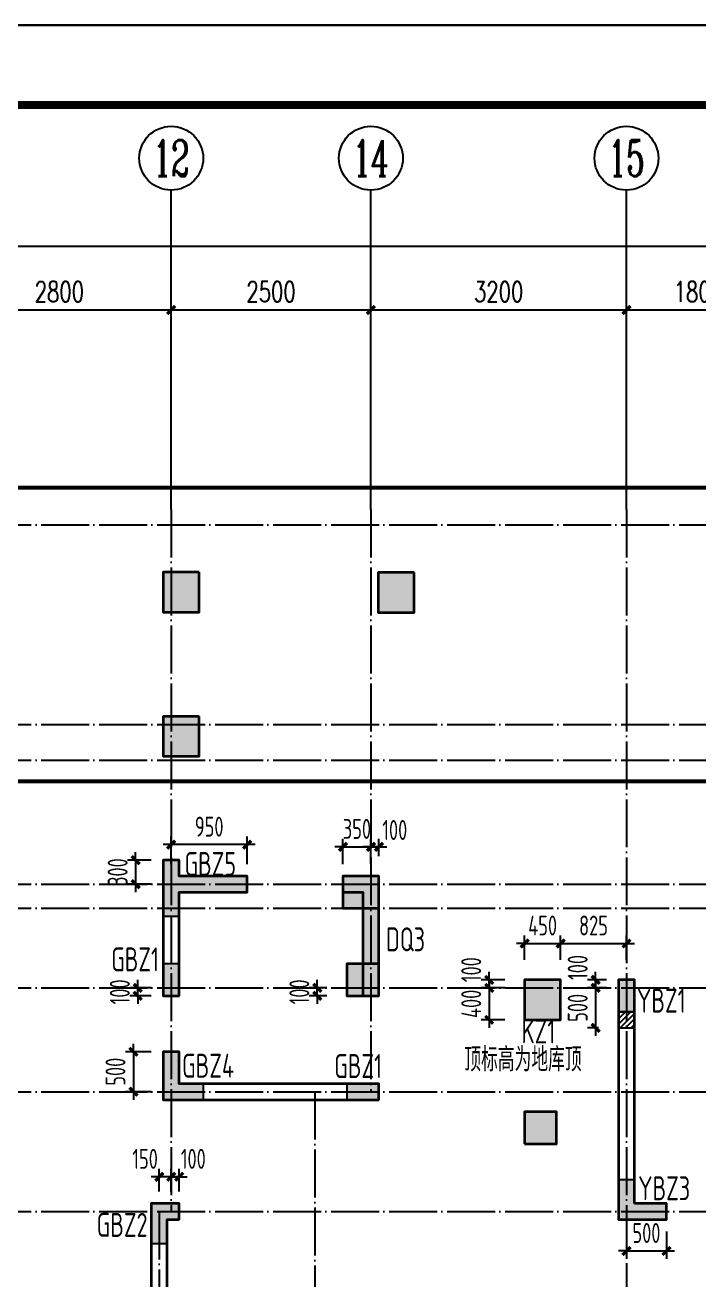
# Model space of a CAD drawing. Extents: x 393367 to 3005760, y 4998 to 826018.
# Drawn here: x 2361777 to 2370214, y 571648 to 587362 of the extents above; entities that cross this region are included whole.
import ezdxf
from ezdxf.enums import TextEntityAlignment as Align

# ---------------------------------------------------------------- set-up
doc = ezdxf.new("R2010")
doc.units = 0
doc.header["$LTSCALE"] = 1000
doc.linetypes.add('DASH', pattern=[0.35, 0.25, -0.1])
doc.linetypes.add('DOTE', pattern=[2.42, 2, -0.2, 0.02, -0.2])
doc.layers.get('0').update_dxf_attribs({"linetype": 'CONTINUOUS'})
doc.layers.get('Defpoints').update_dxf_attribs({"linetype": 'CONTINUOUS'})
for name, color, linetype in [('-TK', 7, 'CONTINUOUS'), ('AXIS', 3, 'CONTINUOUS'), ('AXIS_TEXT', 7, 'CONTINUOUS'), ('COLU', 7, 'CONTINUOUS'), ('COLU_HATCH', 251, 'CONTINUOUS'), ('COLU_TH', 5, 'CONTINUOUS'), ('DIM', 3, 'CONTINUOUS'), ('DOTE', 8, 'DOTE'), ('S-引出线', 40, 'CONTINUOUS'), ('S-砼墙', 150, 'CONTINUOUS'), ('TEXT', 7, 'CONTINUOUS')]:
    doc.layers.add(name, color=color, linetype=linetype)
doc.layers.add('yichutu', color=7, linetype='CONTINUOUS', true_color=0xffffff, plot=False)
doc.styles.add('_TCH_AXIS', font='COMPLEX', dxfattribs={"bigfont": 'GBCBIG'})
doc.styles.add('_TCH_DIM_T3', font='SIMPLEX', dxfattribs={"width": 0.705882, "bigfont": 'GBCBIG'})
doc.styles.add('COMPLEX', font='COMPLEX')
doc.styles.add('TSSD_Rein', font='Tssdeng.shx', dxfattribs={"width": 0.7, "bigfont": 'hztxt.shx'})
doc.dimstyles.new('_TCH_ARCH&&100', dxfattribs={"dimtxt": 255, "dimasz": 100, "dimexe": 250, "dimexo": 300, "dimgap": 100, "dimtad": 1, "dimdec": 0, "dimzin": 0, "dimdsep": 46, "dimtxsty": '_TCH_DIM_T3', "dimblk": 'ARCHTICK', "dimcen": 0.09, "dimclrt": 7, "dimazin": 2, "dimtfac": 1, "dimtdec": 0, "dimtix": 1, "dimtmove": 2, "dimatfit": 3, "dimldrblk": 'ARCHTICK', "dimfxl": 1, "dimtolj": 1, "dimtzin": 0, "dimarcsym": 0})
doc.dimstyles.new('TSSD_100_100$0', dxfattribs={"dimtxt": 250, "dimasz": 100, "dimexe": 100, "dimexo": 250, "dimgap": 100, "dimtad": 1, "dimdec": 0, "dimzin": 0, "dimdsep": 46, "dimtxsty": 'TSSD_Rein', "dimblk": 'ARCHTICK', "dimcen": 0, "dimdle": 100, "dimclrt": 7, "dimadec": 0, "dimazin": 0, "dimtfac": 1, "dimtdec": 0, "dimtix": 1, "dimtmove": 2, "dimatfit": 3, "dimldrblk": '_tsdbk', "dimfxl": 1, "dimtolj": 1, "dimtzin": 0, "dimarcsym": 0})

# ---------------------------------------------------------------- blocks, each defined once
blk = doc.blocks.new('A1')
blk.add_lwpolyline([(0, 59400), (0, 0), (84100, 0), (84100, 59400)], close=True)
at = {"const_width": 100}
blk.add_lwpolyline([(2500, 58400), (2500, 1000), (83100, 1000), (83100, 58400)], close=True, dxfattribs=at)
blk = doc.blocks.new('_ArchTick')
at = {"color": 0, "linetype": 'ByBlock', "const_width": 0.4}
blk.add_lwpolyline([(-0.5, -0.5), (0.5, 0.5)], dxfattribs=at)
blk = doc.blocks.new('*D2643')
at = {"layer": 'Defpoints', "color": 0}
for p in [(2363188, 575305), (2363607, 575305), (2363607, 575205)]:
    blk.add_point(p, dxfattribs=at)
at = {"layer": 'DIM', "color": 0, "lineweight": -2}
for p, q in [((2363357, 575305), (2363088, 575305)), ((2363188, 575305), (2363188, 575405)), ((2363188, 575205), (2363188, 575305)), ((2363357, 575205), (2363088, 575205)), ((2363188, 575205), (2363188, 575105))]:
    blk.add_line(p, q, dxfattribs=at)
at = {"layer": 'DIM', "color": 0, "lineweight": -2, "xscale": 100, "yscale": 100, "zscale": 100}
for p, rotation in [((2363188, 575305), 270), ((2363188, 575205), 90)]:
    blk.add_blockref('_ArchTick', p, dxfattribs=dict(at, rotation=rotation))
at = {"layer": 'DIM', "color": 7, "insert": (2362963, 575255), "char_height": 250, "attachment_point": 5, "rotation": 90, "style": 'TSSD_Rein'}
blk.add_mtext('\\A1;100', dxfattribs=at)
blk = doc.blocks.new('_tsdbk')
blk.add_line((-1, 0), (0, 0))
at = {"const_width": 0.5}
blk.add_lwpolyline([(-0.7, -0.7), (0.7, 0.7)], dxfattribs=at)
blk = doc.blocks.new('*D2646')
at = {"layer": 'Defpoints', "color": 0}
for p in [(2363607, 574505), (2363134, 574005), (2363607, 574005)]:
    blk.add_point(p, dxfattribs=at)
at = {"layer": 'DIM', "color": 0, "lineweight": -2}
for p, q in [((2363134, 574505), (2363134, 574605)), ((2363357, 574505), (2363034, 574505)), ((2363134, 574505), (2363134, 574005)), ((2363357, 574005), (2363034, 574005)), ((2363134, 574005), (2363134, 573905))]:
    blk.add_line(p, q, dxfattribs=at)
at = {"layer": 'DIM', "color": 0, "lineweight": -2, "xscale": 100, "yscale": 100, "zscale": 100}
for p, rotation in [((2363134, 574505), 270), ((2363134, 574005), 90)]:
    blk.add_blockref('_ArchTick', p, dxfattribs=dict(at, rotation=rotation))
at = {"layer": 'DIM', "color": 7, "insert": (2362909, 574255), "char_height": 250, "attachment_point": 5, "rotation": 90, "style": 'TSSD_Rein'}
blk.add_mtext('\\A1;500', dxfattribs=at)
blk = doc.blocks.new('*D2649')
at = {"layer": 'Defpoints', "color": 0}
for p in [(2363607, 577099), (2363607, 576605), (2364557, 576605)]:
    blk.add_point(p, dxfattribs=at)
at = {"layer": 'DIM', "color": 0, "lineweight": -2}
for p, q in [((2363607, 576855), (2363607, 577199)), ((2364557, 576855), (2364557, 577199)), ((2364657, 577099), (2363507, 577099))]:
    blk.add_line(p, q, dxfattribs=at)
at = {"layer": 'DIM', "color": 0, "lineweight": -2, "xscale": 100, "yscale": 100, "zscale": 100, "rotation": 180}
blk.add_blockref('_ArchTick', (2363607, 577099), dxfattribs=at)
at = {"layer": 'DIM', "color": 0, "lineweight": -2, "xscale": 100, "yscale": 100, "zscale": 100}
blk.add_blockref('_ArchTick', (2364557, 577099), dxfattribs=at)
at = {"layer": 'DIM', "color": 7, "insert": (2364082, 577324), "char_height": 250, "attachment_point": 5, "style": 'TSSD_Rein'}
blk.add_mtext('\\A1;950', dxfattribs=at)
blk = doc.blocks.new('*D2650')
at = {"layer": 'Defpoints', "color": 0}
for p in [(2363607, 576905), (2363161, 576605), (2363607, 576605)]:
    blk.add_point(p, dxfattribs=at)
at = {"layer": 'DIM', "color": 0, "lineweight": -2}
for p, q in [((2363357, 576905), (2363061, 576905)), ((2363161, 576905), (2363161, 577005)), ((2363161, 576905), (2363161, 576605)), ((2363357, 576605), (2363061, 576605)), ((2363161, 576605), (2363161, 576505))]:
    blk.add_line(p, q, dxfattribs=at)
at = {"layer": 'DIM', "color": 0, "lineweight": -2, "xscale": 100, "yscale": 100, "zscale": 100}
for p, rotation in [((2363161, 576905), 270), ((2363161, 576605), 90)]:
    blk.add_blockref('_ArchTick', p, dxfattribs=dict(at, rotation=rotation))
at = {"layer": 'DIM', "color": 7, "insert": (2362936, 576755), "char_height": 250, "attachment_point": 5, "rotation": 90, "style": 'TSSD_Rein'}
blk.add_mtext('\\A1;300', dxfattribs=at)
blk = doc.blocks.new('*D2651')
at = {"layer": 'Defpoints', "color": 0}
for p in [(2366107, 577071), (2365757, 576605), (2366107, 576605)]:
    blk.add_point(p, dxfattribs=at)
at = {"layer": 'DIM', "color": 0, "lineweight": -2}
for p, q in [((2365757, 577071), (2365657, 577071)), ((2365757, 576855), (2365757, 577171)), ((2365757, 577071), (2366107, 577071)), ((2366107, 576855), (2366107, 577171)), ((2366107, 577071), (2366207, 577071))]:
    blk.add_line(p, q, dxfattribs=at)
at = {"layer": 'DIM', "color": 0, "lineweight": -2, "xscale": 100, "yscale": 100, "zscale": 100}
blk.add_blockref('_ArchTick', (2365757, 577071), dxfattribs=at)
at = {"layer": 'DIM', "color": 0, "lineweight": -2, "xscale": 100, "yscale": 100, "zscale": 100, "rotation": 180}
blk.add_blockref('_ArchTick', (2366107, 577071), dxfattribs=at)
at = {"layer": 'DIM', "color": 7, "insert": (2365932, 577296), "char_height": 250, "attachment_point": 5, "style": 'TSSD_Rein'}
blk.add_mtext('\\A1;350', dxfattribs=at)
blk = doc.blocks.new('*D2653')
at = {"layer": 'Defpoints', "color": 0}
for p in [(2368921, 575305), (2369307, 575405), (2369307, 575305)]:
    blk.add_point(p, dxfattribs=at)
at = {"layer": 'DIM', "color": 0, "lineweight": -2}
for p, q in [((2368921, 575405), (2368921, 575505)), ((2369057, 575405), (2368821, 575405)), ((2369057, 575305), (2368821, 575305)), ((2368921, 575405), (2368921, 575305)), ((2368921, 575305), (2368921, 575205))]:
    blk.add_line(p, q, dxfattribs=at)
at = {"layer": 'DIM', "color": 0, "lineweight": -2, "xscale": 100, "yscale": 100, "zscale": 100}
for p, rotation in [((2368921, 575405), 270), ((2368921, 575305), 90)]:
    blk.add_blockref('_ArchTick', p, dxfattribs=dict(at, rotation=rotation))
at = {"layer": 'DIM', "color": 7, "insert": (2368696, 575561), "char_height": 250, "attachment_point": 5, "rotation": 90, "style": 'TSSD_Rein'}
blk.add_mtext('\\A1;100', dxfattribs=at)
blk = doc.blocks.new('*D2654')
at = {"layer": 'Defpoints', "color": 0}
for p in [(2369307, 572505), (2369807, 572505), (2369807, 572010)]:
    blk.add_point(p, dxfattribs=at)
at = {"layer": 'DIM', "color": 0, "lineweight": -2}
for p, q in [((2369307, 572255), (2369307, 571910)), ((2369807, 572255), (2369807, 571910)), ((2369307, 572010), (2369207, 572010)), ((2369307, 572010), (2369807, 572010)), ((2369807, 572010), (2369907, 572010))]:
    blk.add_line(p, q, dxfattribs=at)
at = {"layer": 'DIM', "color": 0, "lineweight": -2, "xscale": 100, "yscale": 100, "zscale": 100}
blk.add_blockref('_ArchTick', (2369307, 572010), dxfattribs=at)
at = {"layer": 'DIM', "color": 0, "lineweight": -2, "xscale": 100, "yscale": 100, "zscale": 100, "rotation": 180}
blk.add_blockref('_ArchTick', (2369807, 572010), dxfattribs=at)
at = {"layer": 'DIM', "color": 7, "insert": (2369557, 572235), "char_height": 250, "attachment_point": 5, "style": 'TSSD_Rein'}
blk.add_mtext('\\A1;500', dxfattribs=at)
blk = doc.blocks.new('*D2662')
at = {"layer": 'Defpoints', "color": 0}
for p in [(2365436, 575305), (2365807, 575305), (2365807, 575205)]:
    blk.add_point(p, dxfattribs=at)
at = {"layer": 'DIM', "color": 0, "lineweight": -2}
for p, q in [((2365557, 575305), (2365336, 575305)), ((2365436, 575305), (2365436, 575405)), ((2365436, 575205), (2365436, 575305)), ((2365557, 575205), (2365336, 575205)), ((2365436, 575205), (2365436, 575105))]:
    blk.add_line(p, q, dxfattribs=at)
at = {"layer": 'DIM', "color": 0, "lineweight": -2, "xscale": 100, "yscale": 100, "zscale": 100}
for p, rotation in [((2365436, 575305), 270), ((2365436, 575205), 90)]:
    blk.add_blockref('_ArchTick', p, dxfattribs=dict(at, rotation=rotation))
at = {"layer": 'DIM', "color": 7, "insert": (2365211, 575255), "char_height": 250, "attachment_point": 5, "rotation": 90, "style": 'TSSD_Rein'}
blk.add_mtext('\\A1;100', dxfattribs=at)
blk = doc.blocks.new('*D2938')
at = {"layer": 'Defpoints', "color": 0}
for p in [(2363607, 572939), (2363607, 572505), (2363707, 572505)]:
    blk.add_point(p, dxfattribs=at)
at = {"layer": 'DIM', "color": 0, "lineweight": -2}
for p, q in [((2363607, 572939), (2363507, 572939)), ((2363607, 572755), (2363607, 573039)), ((2363707, 572939), (2363607, 572939)), ((2363707, 572755), (2363707, 573039)), ((2363707, 572939), (2363807, 572939))]:
    blk.add_line(p, q, dxfattribs=at)
at = {"layer": 'DIM', "color": 0, "lineweight": -2, "xscale": 100, "yscale": 100, "zscale": 100}
blk.add_blockref('_ArchTick', (2363607, 572939), dxfattribs=at)
at = {"layer": 'DIM', "color": 0, "lineweight": -2, "xscale": 100, "yscale": 100, "zscale": 100, "rotation": 180}
blk.add_blockref('_ArchTick', (2363707, 572939), dxfattribs=at)
at = {"layer": 'DIM', "color": 7, "insert": (2363883, 573164), "char_height": 250, "attachment_point": 5, "style": 'TSSD_Rein'}
blk.add_mtext('\\A1;100', dxfattribs=at)
blk = doc.blocks.new('*D2939')
at = {"layer": 'Defpoints', "color": 0}
for p in [(2363457, 572939), (2363457, 572505), (2363607, 572505)]:
    blk.add_point(p, dxfattribs=at)
at = {"layer": 'DIM', "color": 0, "lineweight": -2}
for p, q in [((2363457, 572939), (2363357, 572939)), ((2363457, 572755), (2363457, 573039)), ((2363607, 572939), (2363457, 572939)), ((2363607, 572755), (2363607, 573039)), ((2363607, 572939), (2363707, 572939))]:
    blk.add_line(p, q, dxfattribs=at)
at = {"layer": 'DIM', "color": 0, "lineweight": -2, "xscale": 100, "yscale": 100, "zscale": 100}
blk.add_blockref('_ArchTick', (2363457, 572939), dxfattribs=at)
at = {"layer": 'DIM', "color": 0, "lineweight": -2, "xscale": 100, "yscale": 100, "zscale": 100, "rotation": 180}
blk.add_blockref('_ArchTick', (2363607, 572939), dxfattribs=at)
at = {"layer": 'DIM', "color": 7, "insert": (2363280, 573164), "char_height": 250, "attachment_point": 5, "style": 'TSSD_Rein'}
blk.add_mtext('\\A1;150', dxfattribs=at)
blk = doc.blocks.new('*D2955')
at = {"layer": 'Defpoints', "color": 0}
for p in [(2366107, 577071), (2366107, 576705), (2366207, 576705)]:
    blk.add_point(p, dxfattribs=at)
at = {"layer": 'DIM', "color": 0, "lineweight": -2}
for p, q in [((2366107, 577071), (2366007, 577071)), ((2366107, 576955), (2366107, 577171)), ((2366207, 577071), (2366107, 577071)), ((2366207, 576955), (2366207, 577171)), ((2366207, 577071), (2366307, 577071))]:
    blk.add_line(p, q, dxfattribs=at)
at = {"layer": 'DIM', "color": 0, "lineweight": -2, "xscale": 100, "yscale": 100, "zscale": 100}
blk.add_blockref('_ArchTick', (2366107, 577071), dxfattribs=at)
at = {"layer": 'DIM', "color": 0, "lineweight": -2, "xscale": 100, "yscale": 100, "zscale": 100, "rotation": 180}
blk.add_blockref('_ArchTick', (2366207, 577071), dxfattribs=at)
at = {"layer": 'DIM', "color": 7, "insert": (2366406, 577282), "char_height": 250, "attachment_point": 5, "style": 'TSSD_Rein'}
blk.add_mtext('\\A1;100', dxfattribs=at)
blk = doc.blocks.new('*D3491')
at = {"layer": 'Defpoints', "color": 0}
for p in [(2369207, 575305), (2368921, 574805), (2369207, 574805)]:
    blk.add_point(p, dxfattribs=at)
at = {"layer": 'DIM', "color": 0, "lineweight": -2}
for p, q in [((2368957, 575305), (2368821, 575305)), ((2368921, 575305), (2368921, 575405)), ((2368921, 575305), (2368921, 574805)), ((2368957, 574805), (2368821, 574805)), ((2368921, 574805), (2368921, 574705))]:
    blk.add_line(p, q, dxfattribs=at)
at = {"layer": 'DIM', "color": 0, "lineweight": -2, "xscale": 100, "yscale": 100, "zscale": 100}
for p, rotation in [((2368921, 575305), 270), ((2368921, 574805), 90)]:
    blk.add_blockref('_ArchTick', p, dxfattribs=dict(at, rotation=rotation))
at = {"layer": 'DIM', "color": 7, "insert": (2368696, 575055), "char_height": 250, "attachment_point": 5, "rotation": 90, "style": 'TSSD_Rein'}
blk.add_mtext('\\A1;500', dxfattribs=at)
blk = doc.blocks.new('*D3573')
at = {"layer": 'AXIS', "color": 0, "lineweight": -2}
for p, q in [((2360807, 581595), (2360807, 584045)), ((2363607, 581595), (2363607, 584045)), ((2360807, 583795), (2363607, 583795))]:
    blk.add_line(p, q, dxfattribs=at)
at = {"layer": 'Defpoints', "color": 0}
for p in [(2363607, 583795), (2360807, 581295), (2363607, 581295)]:
    blk.add_point(p, dxfattribs=at)
at = {"layer": 'AXIS', "color": 0, "lineweight": -2, "xscale": 100, "yscale": 100, "zscale": 100, "rotation": 180}
blk.add_blockref('_ArchTick', (2360807, 583795), dxfattribs=at)
at = {"layer": 'AXIS', "color": 0, "lineweight": -2, "xscale": 100, "yscale": 100, "zscale": 100}
blk.add_blockref('_ArchTick', (2363607, 583795), dxfattribs=at)
at = {"layer": 'AXIS', "color": 7, "insert": (2362207, 584023), "char_height": 255, "attachment_point": 5, "style": '_TCH_DIM_T3'}
blk.add_mtext('\\A1;2800', dxfattribs=at)
blk = doc.blocks.new('*D3574')
at = {"layer": 'AXIS', "color": 0, "lineweight": -2}
for p, q in [((2363607, 581595), (2363607, 584045)), ((2366107, 581595), (2366107, 584045)), ((2363607, 583795), (2366107, 583795))]:
    blk.add_line(p, q, dxfattribs=at)
at = {"layer": 'Defpoints', "color": 0}
for p in [(2366107, 583795), (2363607, 581295), (2366107, 581295)]:
    blk.add_point(p, dxfattribs=at)
at = {"layer": 'AXIS', "color": 0, "lineweight": -2, "xscale": 100, "yscale": 100, "zscale": 100, "rotation": 180}
blk.add_blockref('_ArchTick', (2363607, 583795), dxfattribs=at)
at = {"layer": 'AXIS', "color": 0, "lineweight": -2, "xscale": 100, "yscale": 100, "zscale": 100}
blk.add_blockref('_ArchTick', (2366107, 583795), dxfattribs=at)
at = {"layer": 'AXIS', "color": 7, "insert": (2364857, 584023), "char_height": 255, "attachment_point": 5, "style": '_TCH_DIM_T3'}
blk.add_mtext('\\A1;2500', dxfattribs=at)
blk = doc.blocks.new('*D3575')
at = {"layer": 'AXIS', "color": 0, "lineweight": -2}
for p, q in [((2366107, 581595), (2366107, 584045)), ((2369307, 581595), (2369307, 584045)), ((2366107, 583795), (2369307, 583795))]:
    blk.add_line(p, q, dxfattribs=at)
at = {"layer": 'Defpoints', "color": 0}
for p in [(2369307, 583795), (2366107, 581295), (2369307, 581295)]:
    blk.add_point(p, dxfattribs=at)
at = {"layer": 'AXIS', "color": 0, "lineweight": -2, "xscale": 100, "yscale": 100, "zscale": 100, "rotation": 180}
blk.add_blockref('_ArchTick', (2366107, 583795), dxfattribs=at)
at = {"layer": 'AXIS', "color": 0, "lineweight": -2, "xscale": 100, "yscale": 100, "zscale": 100}
blk.add_blockref('_ArchTick', (2369307, 583795), dxfattribs=at)
at = {"layer": 'AXIS', "color": 7, "insert": (2367707, 584023), "char_height": 255, "attachment_point": 5, "style": '_TCH_DIM_T3'}
blk.add_mtext('\\A1;3200', dxfattribs=at)
blk = doc.blocks.new('*D3576')
at = {"layer": 'AXIS', "color": 0, "lineweight": -2}
for p, q in [((2369307, 581595), (2369307, 584045)), ((2371107, 581595), (2371107, 584045)), ((2369307, 583795), (2371107, 583795))]:
    blk.add_line(p, q, dxfattribs=at)
at = {"layer": 'Defpoints', "color": 0}
for p in [(2371107, 583795), (2369307, 581295), (2371107, 581295)]:
    blk.add_point(p, dxfattribs=at)
at = {"layer": 'AXIS', "color": 0, "lineweight": -2, "xscale": 100, "yscale": 100, "zscale": 100, "rotation": 180}
blk.add_blockref('_ArchTick', (2369307, 583795), dxfattribs=at)
at = {"layer": 'AXIS', "color": 0, "lineweight": -2, "xscale": 100, "yscale": 100, "zscale": 100}
blk.add_blockref('_ArchTick', (2371107, 583795), dxfattribs=at)
at = {"layer": 'AXIS', "color": 7, "insert": (2370207, 584023), "char_height": 255, "attachment_point": 5, "style": '_TCH_DIM_T3'}
blk.add_mtext('\\A1;1800', dxfattribs=at)
blk = doc.blocks.new('*D3579')
at = {"layer": 'AXIS', "color": 0, "lineweight": -2}
for p, q in [((2348407, 581595), (2348407, 584845)), ((2403407, 581595), (2403407, 584845)), ((2348407, 584595), (2403407, 584595))]:
    blk.add_line(p, q, dxfattribs=at)
at = {"layer": 'Defpoints', "color": 0}
for p in [(2403407, 584595), (2348407, 581295), (2403407, 581295)]:
    blk.add_point(p, dxfattribs=at)
at = {"layer": 'AXIS', "color": 0, "lineweight": -2, "xscale": 100, "yscale": 100, "zscale": 100, "rotation": 180}
blk.add_blockref('_ArchTick', (2348407, 584595), dxfattribs=at)
at = {"layer": 'AXIS', "color": 0, "lineweight": -2, "xscale": 100, "yscale": 100, "zscale": 100}
blk.add_blockref('_ArchTick', (2403407, 584595), dxfattribs=at)
at = {"layer": 'AXIS', "color": 7, "insert": (2375907, 584823), "char_height": 255, "attachment_point": 5, "style": '_TCH_DIM_T3'}
blk.add_mtext('\\A1;55000', dxfattribs=at)
blk = doc.blocks.new('_axiso')
blk.add_circle((0, 0), 0.5)
at = {"layer": 'AXIS_TEXT', "style": 'COMPLEX', "width": 1.041667}
blk.add_attdef('A', text='', height=0.56, dxfattribs=at).set_placement((-0.25, -0.28), (0.25, -0.28), align=Align.FIT)
blk = doc.blocks.new('*D3619')
at = {"layer": 'Defpoints', "color": 0}
for p in [(2368482, 575861), (2368032, 575405), (2368482, 575405)]:
    blk.add_point(p, dxfattribs=at)
at = {"layer": 'DIM', "color": 0, "lineweight": -2}
for p, q in [((2368032, 575655), (2368032, 575961)), ((2368482, 575655), (2368482, 575961)), ((2368032, 575861), (2367932, 575861)), ((2368032, 575861), (2368482, 575861)), ((2368482, 575861), (2368582, 575861))]:
    blk.add_line(p, q, dxfattribs=at)
at = {"layer": 'DIM', "color": 0, "lineweight": -2, "xscale": 100, "yscale": 100, "zscale": 100}
blk.add_blockref('_ArchTick', (2368032, 575861), dxfattribs=at)
at = {"layer": 'DIM', "color": 0, "lineweight": -2, "xscale": 100, "yscale": 100, "zscale": 100, "rotation": 180}
blk.add_blockref('_ArchTick', (2368482, 575861), dxfattribs=at)
at = {"layer": 'DIM', "color": 7, "insert": (2368257, 576086), "char_height": 250, "attachment_point": 5, "style": 'TSSD_Rein'}
blk.add_mtext('\\A1;450', dxfattribs=at)
blk = doc.blocks.new('*D3620')
at = {"layer": 'Defpoints', "color": 0}
for p in [(2369307, 575861), (2368482, 575405), (2369307, 575405)]:
    blk.add_point(p, dxfattribs=at)
at = {"layer": 'DIM', "color": 0, "lineweight": -2}
for p, q in [((2368482, 575655), (2368482, 575961)), ((2369307, 575655), (2369307, 575961)), ((2368382, 575861), (2369407, 575861))]:
    blk.add_line(p, q, dxfattribs=at)
at = {"layer": 'DIM', "color": 0, "lineweight": -2, "xscale": 100, "yscale": 100, "zscale": 100, "rotation": 180}
blk.add_blockref('_ArchTick', (2368482, 575861), dxfattribs=at)
at = {"layer": 'DIM', "color": 0, "lineweight": -2, "xscale": 100, "yscale": 100, "zscale": 100}
blk.add_blockref('_ArchTick', (2369307, 575861), dxfattribs=at)
at = {"layer": 'DIM', "color": 7, "insert": (2368894, 576086), "char_height": 250, "attachment_point": 5, "style": 'TSSD_Rein'}
blk.add_mtext('\\A1;825', dxfattribs=at)
blk = doc.blocks.new('*D3621')
at = {"layer": 'Defpoints', "color": 0}
for p in [(2367588, 575305), (2368032, 575405), (2368032, 575305)]:
    blk.add_point(p, dxfattribs=at)
at = {"layer": 'DIM', "color": 0, "lineweight": -2}
for p, q in [((2367588, 575405), (2367588, 575505)), ((2367782, 575405), (2367488, 575405)), ((2367782, 575305), (2367488, 575305)), ((2367588, 575405), (2367588, 575305)), ((2367588, 575305), (2367588, 575205))]:
    blk.add_line(p, q, dxfattribs=at)
at = {"layer": 'DIM', "color": 0, "lineweight": -2, "xscale": 100, "yscale": 100, "zscale": 100}
for p, rotation in [((2367588, 575405), 270), ((2367588, 575305), 90)]:
    blk.add_blockref('_ArchTick', p, dxfattribs=dict(at, rotation=rotation))
at = {"layer": 'DIM', "color": 7, "insert": (2367363, 575533), "char_height": 250, "attachment_point": 5, "rotation": 90, "style": 'TSSD_Rein'}
blk.add_mtext('\\A1;100', dxfattribs=at)
blk = doc.blocks.new('*D3622')
at = {"layer": 'Defpoints', "color": 0}
for p in [(2368032, 575305), (2367588, 574905), (2368032, 574905)]:
    blk.add_point(p, dxfattribs=at)
at = {"layer": 'DIM', "color": 0, "lineweight": -2}
for p, q in [((2367782, 575305), (2367488, 575305)), ((2367588, 575305), (2367588, 575405)), ((2367588, 575305), (2367588, 574905)), ((2367782, 574905), (2367488, 574905)), ((2367588, 574905), (2367588, 574805))]:
    blk.add_line(p, q, dxfattribs=at)
at = {"layer": 'DIM', "color": 0, "lineweight": -2, "xscale": 100, "yscale": 100, "zscale": 100}
for p, rotation in [((2367588, 575305), 270), ((2367588, 574905), 90)]:
    blk.add_blockref('_ArchTick', p, dxfattribs=dict(at, rotation=rotation))
at = {"layer": 'DIM', "color": 7, "insert": (2367363, 575105), "char_height": 250, "attachment_point": 5, "rotation": 90, "style": 'TSSD_Rein'}
blk.add_mtext('\\A1;400', dxfattribs=at)
blk = doc.blocks.new('yct-841-594-84100-59400-100-1000')
at = {"layer": 'yichutu', "color": 7, "true_color": 0xffffff}
blk.add_lwpolyline([(0, 0), (0, 59400), (84100, 59400), (84100, 0)], close=True, dxfattribs=at)

msp = doc.modelspace()

# ---------------------------------------------------------------- hatches: boundary and pattern name
at = {"layer": 'COLU_HATCH'}
for points in [[(2363956.75427, 580511.464), (2363506.75427, 580511.464), (2363506.75427, 580011.464), (2363956.75427, 580011.464)], [(2366646.63529, 580505.17038), (2366196.63529, 580505.17038), (2366196.63529, 580005.17038), (2366646.63529, 580005.17038)], [(2363957.10863, 578704.92153), (2363507.10863, 578704.92153), (2363507.10863, 578204.92153), (2363957.10863, 578204.92153)], [(2363706.85246, 576704.91861), (2363706.85246, 576904.96608), (2363506.85246, 576904.96608), (2363506.84207, 576204.92157), (2363706.8452, 576204.91861), (2363706.85059, 576504.91861), (2364556.85798, 576504.96541), (2364556.84697, 576704.96541)], [(2366006.95016, 576504.96541), (2365756.85269, 576504.96541), (2365756.85269, 576704.96541), (2366206.95014, 576704.96541), (2366206.95014, 575204.96533), (2366006.95015, 575204.96533)], [(2366206.78771, 576704.96538), (2365756.85269, 576704.96538), (2365756.85269, 576304.96538), (2366206.78771, 576304.96538)], [(2363506.83317, 575604.91497), (2363506.82724, 575204.91497), (2363706.82724, 575204.91123), (2363706.83443, 575604.91123)], [(2366206.95023, 575604.96449), (2365806.95023, 575604.96449), (2365806.95023, 575204.96449), (2366206.95023, 575204.96449)], [(2368031.75391, 574904.96449), (2368481.75304, 574904.96449), (2368481.75304, 575404.96449), (2368031.75391, 575404.96449)], [(2369406.85062, 575404.96449), (2369206.85062, 575404.96449), (2369206.85062, 575004.96449), (2369406.85062, 575004.96449)], [(2363706.94883, 574104.96515), (2364006.94883, 574104.96515), (2364006.94883, 573904.96515), (2363506.94883, 573904.96515), (2363506.94883, 574504.96515), (2363706.94883, 574504.96515)], [(2365806.94655, 573904.96515), (2366206.94655, 573904.96515), (2366206.94655, 574104.96515), (2365806.94655, 574104.96515)], [(2368031.75391, 573353.45855), (2368431.75304, 573353.45855), (2368431.75304, 573753.45855), (2368031.75391, 573753.45855)], [(2369406.85062, 572604.88802), (2369806.85507, 572604.88802), (2369806.85507, 572404.88802), (2369206.85062, 572404.88802), (2369206.85062, 572904.88802), (2369406.85062, 572904.88802)], [(2363556.75412, 572404.92107), (2363706.75449, 572404.92163), (2363706.75375, 572604.92163), (2363356.75412, 572604.92033), (2363356.75412, 572104.92107), (2363556.75412, 572104.92107)]]:
    msp.add_hatch(color=256, dxfattribs=at).paths.add_polyline_path(points)
h = msp.add_hatch(dxfattribs=at)
h.set_pattern_fill('ANSI31', color=256, scale=15, style=0)
h.set_pattern_definition([(45, (-3328.005, 2227.975), (-33.6759605, 33.6759605), [])])
h.paths.add_polyline_path([(2369406.85062, 574804.96449), (2369406.85062, 575004.96449), (2369206.85062, 575004.96449), (2369206.85062, 574804.96449)])

# ---------------------------------------------------------------- linework, layer by layer
at = {"layer": 'AXIS'}
for p, q in [((2363606.7542, 581295.24995), (2363606.7542, 585295.24995)), ((2366106.7542, 581295.24995), (2366106.7542, 585295.24995)), ((2369306.7542, 581295.24995), (2369306.7542, 585295.24995))]:
    msp.add_line(p, q, dxfattribs=at)
at = {"layer": 'COLU', "lineweight": 35}
for points in [[(2363956.75427, 580511.464), (2363506.75427, 580511.464), (2363506.75427, 580011.464), (2363956.75427, 580011.464)], [(2366646.63529, 580505.17038), (2366196.63529, 580505.17038), (2366196.63529, 580005.17038), (2366646.63529, 580005.17038)], [(2363957.10863, 578704.92153), (2363507.10863, 578704.92153), (2363507.10863, 578204.92153), (2363957.10863, 578204.92153)], [(2366206.78771, 576704.96538), (2365756.85269, 576704.96538), (2365756.85269, 576304.96538), (2366206.78771, 576304.96538)], [(2366206.95023, 575604.96449), (2365806.95023, 575604.96449), (2365806.95023, 575204.96449), (2366206.95023, 575204.96449)], [(2368031.75391, 574904.96449), (2368481.75304, 574904.96449), (2368481.75304, 575404.96449), (2368031.75391, 575404.96449)], [(2368031.75391, 574904.96449), (2368481.75304, 574904.96449), (2368481.75304, 575404.96449), (2368031.75391, 575404.96449)], [(2368031.75391, 573353.45855), (2368431.75304, 573353.45855), (2368431.75304, 573753.45855), (2368031.75391, 573753.45855)], [(2368031.75391, 573353.45855), (2368431.75304, 573353.45855), (2368431.75304, 573753.45855), (2368031.75391, 573753.45855)]]:
    msp.add_lwpolyline(points, close=True, dxfattribs=at)
at = {"layer": 'COLU_TH'}
for points in [[(2363706.85246, 576704.91861), (2363706.85246, 576904.96608), (2363506.85246, 576904.96608), (2363506.84207, 576204.92157), (2363706.8452, 576204.91861), (2363706.85059, 576504.91861), (2364556.85798, 576504.96541), (2364556.84697, 576704.96541)], [(2366006.95016, 576504.96541), (2365756.85269, 576504.96541), (2365756.85269, 576704.96541), (2366206.95014, 576704.96541), (2366206.95014, 575204.96533), (2366006.95015, 575204.96533)], [(2363506.83317, 575604.91497), (2363506.82724, 575204.91497), (2363706.82724, 575204.91123), (2363706.83443, 575604.91123)], [(2369406.85062, 575404.96449), (2369206.85062, 575404.96449), (2369206.85062, 575004.96449), (2369406.85062, 575004.96449)], [(2369406.85062, 574804.96449), (2369406.85062, 575004.96449), (2369206.85062, 575004.96449), (2369206.85062, 574804.96449)], [(2363706.94883, 574104.96515), (2364006.94883, 574104.96515), (2364006.94883, 573904.96515), (2363506.94883, 573904.96515), (2363506.94883, 574504.96515), (2363706.94883, 574504.96515)], [(2365806.94655, 573904.96515), (2366206.94655, 573904.96515), (2366206.94655, 574104.96515), (2365806.94655, 574104.96515)], [(2369406.85062, 572604.88802), (2369806.85507, 572604.88802), (2369806.85507, 572404.88802), (2369206.85062, 572404.88802), (2369206.85062, 572904.88802), (2369406.85062, 572904.88802)], [(2363556.75412, 572404.92107), (2363706.75449, 572404.92163), (2363706.75375, 572604.92163), (2363356.75412, 572604.92033), (2363356.75412, 572104.92107), (2363556.75412, 572104.92107)]]:
    msp.add_lwpolyline(points, close=True, dxfattribs=at)
at = {"layer": 'DOTE', "linetype": 'DOTE', "ltscale": 0.3}
for p, q in [((2363606.7542, 581295.24995), (2363606.7542, 572504.96449)), ((2366106.7542, 581295.24995), (2366106.7542, 574004.96449)), ((2369306.7542, 581295.24995), (2369306.7542, 565742.59672)), ((2348185.81868, 581104.9645), (2403862.55658, 581104.9645)), ((2348185.81868, 578604.9645), (2403862.55658, 578604.9645)), ((2348185.81868, 578154.9645), (2403862.55658, 578154.9645)), ((2348185.81868, 576604.9645), (2403862.55658, 576604.9645)), ((2348185.81868, 576304.9645), (2403862.55658, 576304.9645)), ((2348185.81868, 575304.96449), (2403862.55658, 575304.96449)), ((2348185.81868, 574004.96449), (2403862.55658, 574004.96449)), ((2365406.7542, 574004.96449), (2365406.7542, 565742.59672)), ((2348185.81868, 572504.96449), (2403862.55658, 572504.96449)), ((2363456.7542, 572504.96449), (2363456.7542, 570404.96449))]:
    msp.add_line(p, q, dxfattribs=at)
at = {"layer": 'S-引出线', "linetype": 'DASH', "const_width": 50}
msp.add_lwpolyline([(2349358.02383, 581570.26359), (2401782.23499, 581570.26359), (2401782.23499, 577891.22179), (2349358.02383, 577891.22179)], close=True, dxfattribs=at)
at = {"layer": 'S-砼墙', "color": 150, "lineweight": 35}
for points in [[(2363706.82724, 575204.91123), (2363706.85059, 576504.91861), (2364556.85798, 576504.96541), (2364556.84697, 576704.96541), (2363706.85246, 576704.91861), (2363706.85246, 576904.96608), (2363506.85246, 576904.96608), (2363506.82724, 575204.91497)], [(2366206.95015, 575204.96516), (2366206.95014, 576704.96541), (2365756.85269, 576704.96541), (2365756.85269, 576504.96541), (2366006.95016, 576504.96541), (2366006.95015, 575204.96533)], [(2369406.85062, 572604.88802), (2369406.85062, 575404.96449), (2369206.85062, 575404.96449), (2369206.85062, 572404.88802), (2369806.85507, 572404.88802), (2369806.85507, 572604.88802)], [(2366206.94655, 573904.96515), (2366206.94655, 574104.96515), (2363706.94883, 574104.96515), (2363706.94883, 574504.96515), (2363506.94883, 574504.96515), (2363506.94883, 573904.96515)], [(2363706.93993, 572404.91055), (2363706.96135, 572604.91055), (2363356.95064, 572604.90341), (2363356.95064, 570504.96845), (2363156.95064, 570504.96845), (2363156.95064, 570304.96845), (2363556.95064, 570304.96845), (2363556.95064, 572404.91769)]]:
    msp.add_lwpolyline(points, close=True, dxfattribs=at)

# ---------------------------------------------------------------- block references
at = {"layer": '-TK'}
msp.add_blockref('A1', (2339893.38356, 527962.12225), dxfattribs=at)
at = {"layer": 'AXIS'}
ref = msp.add_blockref('_axiso', (2363606.7542, 585695.24995), dxfattribs=dict(at, xscale=800, yscale=800, zscale=800))
ref.add_attrib('A', '12', dxfattribs={"layer": 'AXIS_TEXT', "height": 452.54834, "style": '_TCH_AXIS', "width": 0.724138}).set_placement((2363380.48003, 585468.97578), (2363833.02837, 585468.97578), align=Align.FIT)
ref = msp.add_blockref('_axiso', (2366106.7542, 585695.24995), dxfattribs=dict(at, xscale=800, yscale=800, zscale=800))
ref.add_attrib('A', '14', dxfattribs={"layer": 'AXIS_TEXT', "height": 452.54834, "style": '_TCH_AXIS', "width": 0.677419}).set_placement((2365880.48003, 585468.97578), (2366333.02837, 585468.97578), align=Align.FIT)
ref = msp.add_blockref('_axiso', (2369306.7542, 585695.24995), dxfattribs=dict(at, xscale=800, yscale=800, zscale=800))
ref.add_attrib('A', '15', dxfattribs={"layer": 'AXIS_TEXT', "height": 452.54834, "style": '_TCH_AXIS', "width": 0.724138}).set_placement((2369080.48003, 585468.97578), (2369533.02837, 585468.97578), align=Align.FIT)
at = {"layer": 'yichutu'}
msp.add_blockref('yct-841-594-84100-59400-100-1000', (2339893.38356, 527962.12225), dxfattribs=at)

# ---------------------------------------------------------------- texts
at = {"layer": 'TEXT', "style": 'TSSD_Rein', "width": 0.7}
for s, p in [('GBZ5', (2363773.32424, 576706.91654)), ('GBZ1', (2362854.81019, 575511.80059)), ('GBZ4', (2363742.7867, 574179.93153)), ('GBZ1', (2365647.91054, 574176.19298)), ('GBZ2', (2362673.79576, 572187.05121))]:
    msp.add_text(s, height=300, dxfattribs=at).set_placement(p)
at = {"layer": 'TEXT', "color": 150, "style": 'TSSD_Rein', "width": 0.7}
msp.add_text('DQ3', height=300, dxfattribs=at).set_placement((2366296.41436, 575762.88206))
at = {"layer": 'TEXT', "color": 30, "style": 'TSSD_Rein', "width": 0.7}
for s, p in [('YBZ1', (2369438.50644, 574995.13031)), ('YBZ3', (2369453.54622, 572645.81171))]:
    msp.add_text(s, height=300, dxfattribs=at).set_placement(p)
at = {"layer": 'TEXT', "color": 230, "style": 'TSSD_Rein', "width": 0.7}
for s, p in [('KZ1', (2367992.22281, 574609.24119)), ('顶标高为地库顶', (2367276.17736, 574257.7549))]:
    msp.add_text(s, height=300, dxfattribs=at).set_placement(p)

# ---------------------------------------------------------------- dimensions: what is measured, and where the dimension line sits
at = {"layer": 'AXIS'}
for p1, p2, distance, picture, middle in [((2348406.7542, 581295.24995), (2403406.7542, 581295.24995), 3300, '*D3579', (2375906.7542, 584822.74995)), ((2360806.7542, 581295.24995), (2363606.7542, 581295.24995), 2500, '*D3573', (2362206.7542, 584022.74995)), ((2363606.7542, 581295.24995), (2366106.7542, 581295.24995), 2500, '*D3574', (2364856.7542, 584022.74995)), ((2366106.7542, 581295.24995), (2369306.7542, 581295.24995), 2500, '*D3575', (2367706.7542, 584022.74995)), ((2369306.7542, 581295.24995), (2371106.7542, 581295.24995), 2500, '*D3576', (2370206.7542, 584022.74995))]:
    dim = msp.add_aligned_dim(p1=p1, p2=p2, distance=distance, dimstyle='_TCH_ARCH&&100', dxfattribs=at)
    dim.commit()
    dim.dimension.update_dxf_attribs({"geometry": picture, "text_midpoint": middle})
at = {"layer": 'DIM'}
for base, p1, p2, picture, middle in [((2363606.7542, 577098.59137), (2364556.85248, 576604.96541), (2363606.7542, 576604.96541), '*D2649', (2364081.80334, 577323.59137)), ((2366106.7542, 577071.13785), (2365756.85269, 576604.96541), (2366106.7542, 576604.96541), '*D2651', (2365931.80344, 577296.13785)), ((2368481.75304, 575861.03587), (2368031.75391, 575404.96449), (2368481.75304, 575404.96449), '*D3619', (2368256.75347, 576086.03587)), ((2369306.7542, 575861.03587), (2368481.75304, 575404.96449), (2369306.7542, 575404.96449), '*D3620', (2368894.25362, 576086.03587)), ((2369806.85507, 572009.93888), (2369306.7542, 572504.88802), (2369806.85507, 572504.88802), '*D2654', (2369556.80463, 572234.93888))]:
    dim = msp.add_linear_dim(base=base, p1=p1, p2=p2, dimstyle='TSSD_100_100$0', dxfattribs=at)
    dim.commit()
    dim.dimension.update_dxf_attribs({"geometry": picture, "text_midpoint": middle})
for base, p1, p2, picture, middle in [((2366106.7542, 577071.13785), (2366206.95014, 576704.96541), (2366106.7542, 576704.96541), '*D2955', (2366406.38409, 577282.14135)), ((2363456.7542, 572938.61846), (2363606.7542, 572504.96449), (2363456.7542, 572504.96449), '*D2939', (2363280.16027, 573163.61846)), ((2363606.7542, 572938.61846), (2363706.93788, 572504.96449), (2363606.7542, 572504.96449), '*D2938', (2363882.83128, 573163.61846))]:
    dim = msp.add_linear_dim(base=base, p1=p1, p2=p2, dimstyle='TSSD_100_100$0', dxfattribs=at)
    dim.commit()
    dim.dimension.update_dxf_attribs({"geometry": picture, "text_midpoint": middle, "dimtype": 160})
for base, p1, p2, picture, middle in [((2363160.97992, 576604.96541), (2363606.7542, 576904.96608), (2363606.7542, 576604.96541), '*D2650', (2362935.97992, 576754.96575)), ((2363187.61114, 575304.91218), (2363606.82724, 575204.9131), (2363606.82724, 575304.91218), '*D2643', (2362962.61114, 575254.91264)), ((2365435.77786, 575304.96374), (2365806.75428, 575204.96458), (2365806.75428, 575304.96374), '*D2662', (2365210.77786, 575254.96416)), ((2367587.56258, 574904.96449), (2368031.75391, 575304.96449), (2368031.75391, 574904.96449), '*D3622', (2367362.56258, 575104.96449)), ((2368920.74274, 574804.96449), (2369206.85062, 575304.96449), (2369206.85062, 574804.96449), '*D3491', (2368695.74274, 575054.96449)), ((2363133.70503, 574004.96449), (2363606.7542, 574504.96515), (2363606.7542, 574004.96449), '*D2646', (2362908.70503, 574254.96482))]:
    dim = msp.add_linear_dim(base=base, p1=p1, p2=p2, angle=90, dimstyle='TSSD_100_100$0', dxfattribs=at)
    dim.commit()
    dim.dimension.update_dxf_attribs({"geometry": picture, "text_midpoint": middle})
for base, p1, p2, picture, middle in [((2367587.56258, 575304.96449), (2368031.75391, 575404.96449), (2368031.75391, 575304.96449), '*D3621', (2367362.56258, 575533.363)), ((2368920.74274, 575304.96449), (2369306.85062, 575404.96449), (2369306.85062, 575304.96449), '*D2653', (2368695.74274, 575560.64846))]:
    dim = msp.add_linear_dim(base=base, p1=p1, p2=p2, angle=90, dimstyle='TSSD_100_100$0', dxfattribs=at)
    dim.commit()
    dim.dimension.update_dxf_attribs({"geometry": picture, "text_midpoint": middle, "dimtype": 160})

doc.saveas('drawing.dxf')
